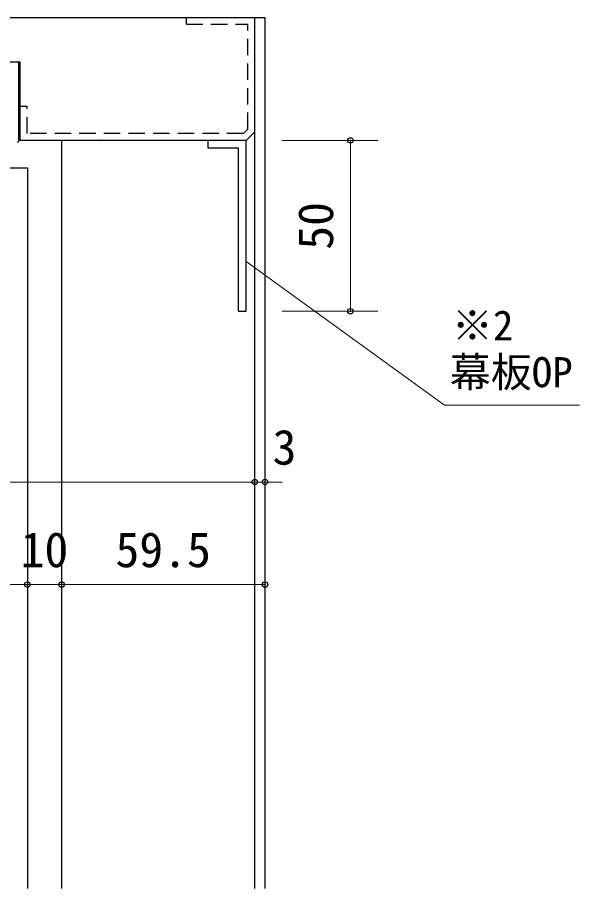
# Model space of a CAD drawing. Units: millimetres at full size. Extents: x -800 to 800, y -560 to 560.
# Drawn here: x -407.7 to -243.3, y 166 to 421 of the extents above; entities that cross this region are included whole.
import ezdxf
from ezdxf.enums import TextEntityAlignment as Align

# ---------------------------------------------------------------- set-up
doc = ezdxf.new("R2010")
doc.units = ezdxf.units.MM
doc.header["$LTSCALE"] = 4
doc.header["$PDMODE"] = 32
doc.header["$PDSIZE"] = 1.6
doc.linetypes.add('DASHED1', pattern=[1.8, 1.2, -0.6])
doc.layers.add('2-0', color=7, linetype='Continuous', lineweight=25)
doc.styles.add('ＭＳ ゴシック', font='')
doc.styles.get('ＭＳ ゴシック').set_extended_font_data('MS Gothic')

msp = doc.modelspace()

# ---------------------------------------------------------------- linework, layer by layer
at = {"layer": '2-0'}
for p, q in [((-507.286, 421), (-335.29, 421)), ((-338.293, 166), (-338.293, 421)), ((-335.29, 166), (-335.29, 421)), ((-435.686, 408), (-406.886, 408)), ((-407.291, 385.002), (-407.291, 407.501)), ((-340.791, 385.002), (-338.293, 387.5)), ((-394.789, 385.002), (-394.789, 166)), ((-383.25, 385.005), (-383.25, 385.002)), ((-351.939, 382.701), (-351.939, 385.002)), ((-343.092, 382.701), (-351.939, 382.701)), ((-343.092, 335.002), (-343.092, 382.7)), ((-340.791, 335.002), (-340.791, 385.001)), ((-437.788, 377.002), (-404.788, 377.002)), ((-404.788, 377.002), (-404.788, 166)), ((-343.092, 335.002), (-340.791, 335.002))]:
    msp.add_line(p, q, dxfattribs=at)
at = {"layer": '2-0', "linetype": 'DASHED1'}
for p, q in [((-358.293, 419), (-358.293, 421)), ((-358.293, 419), (-340.293, 419)), ((-406.886, 395.002), (-404.886, 395.002)), ((-404.886, 387.002), (-404.886, 395.002)), ((-341.62, 387.002), (-404.886, 387.002))]:
    msp.add_line(p, q, dxfattribs=at)
at = {"layer": '2-0', "color": 4, "lineweight": 9}
for p, q in [((-302.29, 385.002), (-330.29, 385.002)), ((-310.29, 335.002), (-310.29, 385.002)), ((-302.29, 335.002), (-330.29, 335.002)), ((-512.286, 285.002), (-330.29, 285.002)), ((-338.293, 285.002), (-335.29, 285.002)), ((-437.788, 255.002), (-404.788, 255.002)), ((-404.788, 255.002), (-394.789, 255.002)), ((-394.789, 255.002), (-335.29, 255.002))]:
    msp.add_line(p, q, dxfattribs=at)
at = {"layer": '2-0', "linetype": 'DASHED1'}
msp.add_lwpolyline([(-341.62, 387.002), (-340.293, 388.329), (-340.293, 419)], dxfattribs=at)
at = {"layer": '2-0'}
msp.add_lwpolyline([(-340.791, 385.002), (-406.886, 385.002), (-406.886, 408.001)], dxfattribs=at)
at = {"layer": '2-0', "color": 4, "lineweight": 9}
msp.add_lwpolyline([(-340.791, 349.549), (-282.759, 307.548), (-243.264, 307.548)], dxfattribs=at)
at = {"layer": '2-0'}
for centre, radius, start, end in [((-407.789, 407.499), 0.501, 73.37318, 81.68033), ((-407.787, 407.504), 0.496, 65.13474, 73.365), ((-407.787, 407.505), 0.495, 56.99179, 65.13057), ((-407.787, 407.504), 0.496, 48.9258, 56.99075), ((-407.788, 407.504), 0.496, 40.89605, 48.92655), ((-407.788, 407.504), 0.496, 32.85278, 40.89704), ((-407.788, 407.504), 0.496, 24.75097, 32.85246), ((-407.789, 407.504), 0.497, 16.56361, 24.74793), ((-407.793, 407.502), 0.502, 8.29321, 16.55681), ((-407.804, 407.501), 0.513, 359.97929, 8.28233), ((-407.789, 385.001), 0.5, 278.35802, 286.69005), ((-407.788, 384.997), 0.495, 286.69836, 294.93934), ((-407.788, 384.996), 0.495, 294.94337, 303.07906), ((-407.789, 384.998), 0.497, 303.07974, 311.1301), ((-407.79, 384.999), 0.498, 311.12882, 319.13708), ((-407.79, 384.999), 0.498, 319.13544, 327.1548), ((-407.789, 384.998), 0.498, 327.1544, 335.23418), ((-407.789, 384.998), 0.497, 335.23651, 343.40856), ((-407.792, 384.999), 0.5, 343.41477, 351.68146), ((-407.801, 385), 0.51, 351.69202, 0.01805), ((-383.282, 385.002), 0.0449, 168.2673, 172.97207), ((-383.277, 385.002), 0.0502, 177.75758, 182.24242), ((-383.283, 385.002), 0.0441, 163.51132, 168.27052), ((-383.281, 385.002), 0.0454, 172.96899, 177.65556), ((-383.274, 385.002), 0.0523, 182.11065, 186.52506), ((-383.278, 385.001), 0.0486, 186.52359, 191.13833), ((-383.282, 385), 0.0452, 191.13725, 195.96862), ((-383.284, 385.002), 0.0429, 158.66381, 163.51453), ((-383.285, 385), 0.042, 195.96819, 201.02919), ((-383.285, 385.003), 0.0415, 153.68814, 158.66678), ((-383.287, 384.999), 0.0392, 201.02973, 206.32768), ((-383.287, 385.003), 0.0399, 148.55019, 153.6906), ((-383.289, 384.997), 0.0368, 206.32956, 211.86326), ((-383.288, 385.004), 0.0382, 143.22093, 148.55179), ((-383.291, 384.996), 0.0348, 211.8668, 217.62363), ((-383.289, 385.005), 0.0366, 137.67968, 143.22124), ((-383.292, 384.996), 0.0333, 217.62907, 223.58247), ((-383.29, 385.006), 0.0352, 131.91794, 137.67822), ((-383.293, 384.995), 0.0324, 223.58982, 229.69795), ((-383.291, 385.007), 0.034, 125.94353, 131.91429), ((-383.293, 384.995), 0.0319, 229.70694, 235.91332), ((-383.292, 385.008), 0.0332, 119.7839, 125.93743), ((-383.293, 384.995), 0.0321, 235.92336, 242.15983), ((-383.292, 385.008), 0.0329, 113.48771, 119.77542), ((-383.293, 384.995), 0.0329, 242.17011, 248.36213), ((-383.292, 385.008), 0.0333, 107.12324, 113.47734), ((-383.292, 384.997), 0.0344, 248.37175, 254.44501), ((-383.292, 384.999), 0.0367, 254.4532, 260.34023), ((-383.291, 385.007), 0.0343, 100.77311, 107.11189), ((-383.291, 385.005), 0.0361, 94.52594, 100.76197), ((-383.291, 385.002), 0.0398, 260.34647, 265.99179), ((-383.291, 385.002), 0.0388, 88.46892, 94.52452), ((-383.291, 385.006), 0.0437, 265.98621, 271.36012), ((-383.291, 385.002), 0.0394, 82.56692, 88.50609), ((-383.291, 385.006), 0.044, 271.31091, 276.62796), ((-383.291, 385.002), 0.0394, 76.72834, 82.56154), ((-383.291, 385.005), 0.0429, 276.63007, 281.97583), ((-383.291, 385.001), 0.0398, 71.02356, 76.72486), ((-383.29, 385.004), 0.042, 281.97749, 287.34518), ((-383.291, 385.001), 0.0404, 65.46198, 71.02193), ((-383.29, 385.004), 0.0412, 287.3464, 292.73386), ((-383.291, 385), 0.0411, 60.03774, 65.46199), ((-383.29, 385.003), 0.0406, 292.73471, 298.14387), ((-383.292, 384.999), 0.0417, 54.73221, 60.0391), ((-383.29, 385.002), 0.04, 298.14447, 303.58047), ((-383.292, 384.999), 0.0422, 49.51672, 54.7346), ((-383.289, 385.002), 0.0395, 303.58097, 309.05093), ((-383.292, 384.999), 0.0425, 44.35521, 49.51985), ((-383.289, 385.002), 0.039, 309.05151, 314.56305), ((-383.292, 384.999), 0.0424, 39.20656, 44.35881), ((-383.289, 385.001), 0.0386, 314.56389, 320.12351), ((-383.292, 384.999), 0.0419, 34.02665, 39.21038), ((-383.289, 385.001), 0.0383, 320.1248, 325.73616), ((-383.291, 385), 0.0411, 28.77035, 34.03043), ((-383.288, 385.001), 0.0381, 325.73806, 331.40035), ((-383.289, 385.001), 0.0381, 331.40299, 337.10949), ((-383.29, 385), 0.04, 23.39371, 28.77379), ((-383.289, 385.001), 0.0386, 17.85659, 23.39643), ((-383.289, 385.001), 0.0384, 337.11291, 342.85005), ((-383.287, 385.001), 0.0372, 12.12611, 17.85814), ((-383.289, 385.001), 0.039, 342.85423, 348.6012), ((-383.286, 385.002), 0.0359, 6.18083, 12.12595), ((-383.292, 385.002), 0.0413, 354.34042, 0.01909), ((-383.29, 385.001), 0.0399, 348.60599, 354.33527)]:
    msp.add_arc(centre, radius, start, end, dxfattribs=at)
at = {"layer": '2-0', "color": 4}
for p in [(-310.29, 385.002), (-310.29, 335.002), (-338.293, 285.002), (-335.29, 285.002), (-404.788, 255.002), (-394.789, 255.002), (-335.29, 255.002)]:
    msp.add_point(p, dxfattribs=at)

# ---------------------------------------------------------------- texts
at = {"layer": '2-0', "style": 'ＭＳ ゴシック'}
msp.add_text('50', height=10.26, rotation=90, dxfattribs=at).set_placement((-312.29, 353.002), align=Align.BOTTOM_LEFT)
for s, height, p in [('※2', 8.798, (-280.614, 323.816)), ('幕板OP', 8.798, (-281.246, 310.123)), ('3', 10.26, (-333.074, 287.002)), ('10', 10.26, (-406.789, 257.002)), ('59.5', 10.26, (-379.04, 257.002))]:
    msp.add_text(s, height=height, dxfattribs=at).set_placement(p, align=Align.BOTTOM_LEFT)

doc.saveas('drawing.dxf')
